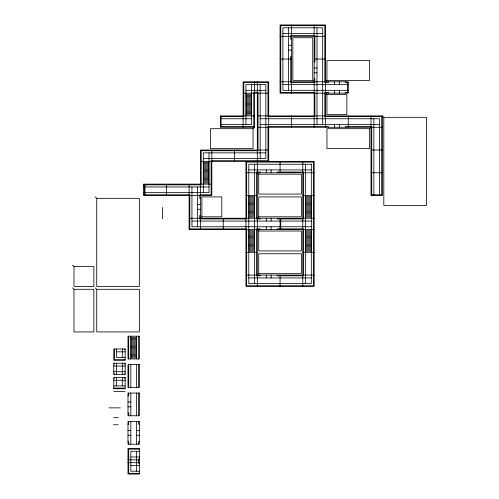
<?xml version="1.0" encoding="UTF-8"?>
<svg xmlns="http://www.w3.org/2000/svg" width="499" height="499" viewBox="0 0 499 499"><rect width="100%" height="100%" fill="white"/><g stroke="black" fill="none" stroke-linecap="round" stroke-linejoin="round"><path stroke-width="0.75" d="M253.055 128.698L253.055 148.596L210.416 148.596L210.416 128.698L253.055 128.698L254.471 127.276L254.471 81.799M325.535 81.799L326.957 80.376L369.591 80.376L369.591 60.479L326.957 60.479L326.957 80.376M200.467 218.231L201.889 216.809L221.787 216.809L221.787 196.918L201.889 196.918L201.889 216.809M257.316 218.231L258.738 216.809L301.371 216.809L301.371 196.918L258.738 196.918L258.738 216.809M369.591 128.698L369.591 148.596L326.957 148.596L326.957 128.698L369.591 128.698L371.013 127.276M257.316 275.08L258.738 273.658L301.371 273.658L301.371 253.766L258.738 253.766L258.738 273.658M282.896 33.477L322.691 33.477M280.058 36.321L325.535 36.321M291.428 39.159L290.717 39.159L290.717 35.61L314.875 35.61L314.875 61.901L314.164 61.901M288.584 45.272L291.428 45.272M288.584 50.106L291.428 50.106M291.428 56.219L290.717 56.219L290.717 82.51L314.875 82.51L314.875 78.954L314.164 78.954M280.058 59.057L291.428 59.057M314.164 59.057L325.535 59.057M314.164 68.014L317.008 68.014M314.164 72.842L317.008 72.842M312.742 80.376L292.844 80.376L292.844 37.743L312.742 37.743L312.742 80.376L314.164 81.799M280.058 81.799L348.271 81.799L348.271 93.17L280.058 93.17L280.058 24.95L325.535 24.95L325.535 127.276M348.271 82.51L345.433 82.51L345.433 81.799M282.896 84.643L348.271 84.643M245.945 90.325L265.842 90.325M348.271 90.325L282.896 90.325L282.896 27.794L322.691 27.794L322.691 124.432M348.271 92.458L345.433 92.458L345.433 93.17M243.107 93.17L268.687 93.17M245.945 94.305L251.633 94.305M326.957 94.592L346.855 94.592L346.855 114.483L326.957 114.483L326.957 94.592L325.535 93.17M245.945 95.44L251.633 95.44M245.945 96.581L251.633 96.581M245.945 97.717L251.633 97.717M245.945 98.852L251.633 98.852M245.945 99.987L251.633 99.987M245.945 101.129L251.633 101.129M245.945 102.264L251.633 102.264M245.945 103.399L251.633 103.399M245.945 104.534L251.633 104.534M245.945 105.676L251.633 105.676M245.945 106.811L251.633 106.811M245.945 107.946L251.633 107.946M245.945 109.088L251.633 109.088M245.945 110.223L251.633 110.223M245.945 111.358L251.633 111.358M245.945 112.493L251.633 112.493M245.945 113.635L251.633 113.635M245.945 114.77L251.633 114.77M254.471 115.905L220.365 115.905L220.365 127.276L254.471 127.276M257.316 115.905L382.384 115.905L383.806 117.327L383.806 205.445L426.439 205.445L426.439 117.327L383.806 117.327M220.365 116.616L243.818 116.616L243.818 82.51L267.975 82.51L267.975 116.616L314.875 116.616L314.875 92.458L280.769 92.458L280.769 25.661L324.824 25.661L324.824 82.51L328.379 82.51L328.379 81.799M220.365 118.75L251.633 118.75M260.16 118.75L379.539 118.75L379.539 195.496M220.365 124.432L251.633 124.432L251.633 84.643M260.16 124.432L379.539 124.432M220.365 126.565L253.766 126.565L253.766 92.458L258.027 92.458L258.027 150.729L201.178 150.729L201.178 184.836L143.618 184.836M257.316 127.276L382.384 127.276M268.687 150.018L200.467 150.018L200.467 229.602M371.013 150.018L382.384 150.018M265.842 152.856L203.311 152.856L203.311 192.651M203.311 158.545L265.842 158.545L265.842 84.643L245.945 84.643L245.945 124.432M200.467 161.383L314.164 161.383L314.164 286.451L245.945 286.451L245.945 161.383M203.311 162.524L208.994 162.524M203.311 163.66L208.994 163.66M203.311 164.795L208.994 164.795M203.311 165.936L208.994 165.936M203.311 167.071L208.994 167.071M203.311 168.207L208.994 168.207M203.311 169.342L208.994 169.342M248.789 169.916L311.32 169.916M203.311 170.483L208.994 170.483M203.311 171.619L208.994 171.619M203.311 172.754L208.994 172.754M245.945 172.754L314.164 172.754M371.013 172.754L382.384 172.754M203.311 173.889L208.994 173.889M258.738 174.176L301.371 174.176L301.371 194.074L258.738 194.074L258.738 174.176L257.316 172.754M203.311 175.03L208.994 175.03M203.311 176.166L208.994 176.166M203.311 177.301L208.994 177.301M203.311 178.442L208.994 178.442M203.311 179.578L208.994 179.578M203.311 180.713L208.994 180.713M203.311 181.848L208.994 181.848M203.311 182.99L208.994 182.99M211.838 184.125L143.618 184.125L143.618 195.496L211.838 195.496L211.838 150.018M143.618 186.969L208.994 186.969M143.618 192.651L208.994 192.651L208.994 152.856M143.618 194.785L189.807 194.785L189.807 228.891L246.656 228.891L246.656 285.74L313.453 285.74L313.453 162.094L246.656 162.094L246.656 218.942L199.756 218.942L199.756 215.393L200.467 215.393M371.724 194.785L381.673 194.785M245.945 195.496L257.316 195.496M302.793 195.496L314.164 195.496M248.789 196.631L254.471 196.631M305.637 196.631L311.32 196.631M248.789 197.766L254.471 197.766M305.637 197.766L311.32 197.766M96.719 198.334L139.358 198.334L139.358 286.451L96.719 286.451L96.719 198.334L95.297 196.918M200.467 198.334L199.756 198.334L199.756 194.785L211.127 194.785L211.127 160.672L267.975 160.672L267.975 126.565L328.379 126.565L328.379 127.276M248.789 198.908L254.471 198.908M305.637 198.908L311.32 198.908M248.789 200.043L254.471 200.043M305.637 200.043L311.32 200.043M248.789 201.178L254.471 201.178M305.637 201.178L311.32 201.178M248.789 202.313L254.471 202.313M305.637 202.313L311.32 202.313M248.789 203.455L254.471 203.455M305.637 203.455L311.32 203.455M197.629 204.447L200.467 204.447M248.789 204.59L254.471 204.59M305.637 204.59L311.32 204.59M248.789 205.725L254.471 205.725M305.637 205.725L311.32 205.725M248.789 206.867L254.471 206.867M305.637 206.867L311.32 206.867M248.789 208.002L254.471 208.002M305.637 208.002L311.32 208.002M248.789 209.137L254.471 209.137M305.637 209.137L311.32 209.137M197.629 209.281L200.467 209.281M248.789 210.272L254.471 210.272M305.637 210.272L311.32 210.272M248.789 211.414L254.471 211.414M305.637 211.414L311.32 211.414M248.789 212.549L254.471 212.549M305.637 212.549L311.32 212.549M248.789 213.684L254.471 213.684M305.637 213.684L311.32 213.684M248.789 214.826L254.471 214.826M305.637 214.826L311.32 214.826M248.789 215.961L254.471 215.961M305.637 215.961L311.32 215.961M248.789 217.096L254.471 217.096M305.637 217.096L311.32 217.096M189.096 218.231L314.164 218.231M191.94 221.076L311.32 221.076M311.32 226.758L191.94 226.758L191.94 186.969M314.164 229.602L189.096 229.602L189.096 184.125M248.789 230.738L254.471 230.738M305.637 230.738L311.32 230.738M258.738 231.025L301.371 231.025L301.371 250.922L258.738 250.922L258.738 231.025L257.316 229.602M248.789 231.879L254.471 231.879M305.637 231.879L311.32 231.879M248.789 233.014L254.471 233.014M305.637 233.014L311.32 233.014M248.789 234.15L254.471 234.15M305.637 234.15L311.32 234.15M248.789 235.291L254.471 235.291M305.637 235.291L311.32 235.291M248.789 236.426L254.471 236.426M305.637 236.426L311.32 236.426M248.789 237.561L254.471 237.561M305.637 237.561L311.32 237.561M248.789 238.697L254.471 238.697M305.637 238.697L311.32 238.697M248.789 239.838L254.471 239.838M305.637 239.838L311.32 239.838M248.789 240.973L254.471 240.973M305.637 240.973L311.32 240.973M248.789 242.109L254.471 242.109M305.637 242.109L311.32 242.109M248.789 243.244L254.471 243.244M305.637 243.244L311.32 243.244M248.789 244.385L254.471 244.385M305.637 244.385L311.32 244.385M248.789 245.52L254.471 245.52M305.637 245.52L311.32 245.52M248.789 246.656L254.471 246.656M305.637 246.656L311.32 246.656M248.789 247.797L254.471 247.797M305.637 247.797L311.32 247.797M248.789 248.932L254.471 248.932M305.637 248.932L311.32 248.932M248.789 250.068L254.471 250.068M305.637 250.068L311.32 250.068M248.789 251.203L254.471 251.203M305.637 251.203L311.32 251.203M245.945 252.344L257.316 252.344M302.793 252.344L314.164 252.344M73.983 266.553L93.881 266.553L93.881 286.451L73.983 286.451L73.983 266.553L72.561 265.131M245.945 275.08L314.164 275.08M248.789 277.924L311.32 277.924M73.983 289.295L93.881 289.295L93.881 331.929L73.983 331.929L73.983 289.295L72.561 287.873M96.719 289.295L139.358 289.295L139.358 331.929L96.719 331.929L96.719 289.295L95.297 287.873M130.832 337.33L136.514 337.33M130.832 338.465L136.514 338.465M130.832 339.607L136.514 339.607M130.832 340.742L136.514 340.742M130.832 341.877L136.514 341.877M130.832 343.013L136.514 343.013M130.832 344.154L136.514 344.154M130.832 345.289L136.514 345.289M130.832 346.425L136.514 346.425M130.832 347.566L136.514 347.566M130.832 348.701L136.514 348.701M125.143 349.693L124.432 349.693L124.432 348.982M130.832 349.836L136.514 349.836M130.832 350.972L136.514 350.972M116.616 351.826L125.143 351.826M130.832 352.113L136.514 352.113M130.832 353.248L136.514 353.248M130.832 354.384L136.514 354.384M130.832 355.519L136.514 355.519M130.832 356.66L136.514 356.66M125.143 357.509L116.616 357.509L116.616 348.982M130.832 357.795L136.514 357.795M125.143 359.642L114.483 359.642L114.483 348.982M113.778 363.908L114.483 363.908L114.483 363.197M125.143 363.908L124.432 363.908L124.432 363.197M113.778 366.041L125.143 366.041M113.778 371.724L125.143 371.724M113.778 373.857L114.483 373.857L114.483 374.568M125.143 373.857L124.432 373.857L124.432 374.568M113.778 378.117L114.483 378.117L114.483 377.406M125.143 378.117L124.432 378.117L124.432 377.406M113.778 380.25L125.143 380.25M113.778 385.933L125.143 385.933M113.778 388.066L125.143 388.066M113.778 391.621L125.143 391.621M127.987 395.882L128.698 395.882L128.698 393.044M127.987 401.994L130.832 401.994M127.987 406.828L130.832 406.828M108.944 407.858L120.315 407.858M127.987 412.941L128.698 412.941L128.698 415.779M113.523 417.688L118.357 417.688M127.987 424.306L128.698 424.306L128.698 421.468M139.358 424.306L138.647 424.306L138.647 421.468M113.454 424.761L118.288 424.761M127.987 430.419L130.832 430.419M136.514 430.419L139.358 430.419M127.987 435.253L130.832 435.253M136.514 435.253L139.358 435.253M127.987 441.359L128.698 441.359L128.698 444.204M139.358 441.359L138.647 441.359L138.647 444.204M139.358 449.181L128.698 449.181L128.698 473.339L139.358 473.339M139.358 451.308L130.832 451.308L130.832 471.206L139.358 471.206M130.832 456.997L139.358 456.997M139.358 459.13L138.647 459.13L138.647 463.39L139.358 463.39M127.987 459.841L139.358 459.841M127.987 462.679L139.358 462.679M130.832 465.523L139.358 465.523M382.384 115.905L382.384 195.496L371.013 195.496L371.013 115.905M381.673 195.496L381.673 116.616L324.824 116.616L324.824 92.458L328.379 92.458L328.379 93.17M373.857 118.75L373.857 195.496M371.724 195.496L371.724 126.565L345.433 126.565L345.433 127.276M348.271 115.905L348.271 127.276M347.566 82.51L347.566 92.458M339.32 81.799L339.32 84.643M339.32 90.325L339.32 93.17M339.32 124.432L339.32 127.276M334.486 81.799L334.486 84.643M334.486 90.325L334.486 93.17M334.486 124.432L334.486 127.276M317.008 27.794L317.008 124.432M314.164 24.95L314.164 127.276M305.637 164.227L305.637 283.607M302.793 161.383L302.793 286.451M291.428 24.95L291.428 93.17M291.428 115.905L291.428 127.276M288.584 27.794L288.584 90.325M280.769 218.942L280.769 228.891M280.058 161.383L280.058 172.754M280.058 218.231L280.058 229.602M280.058 275.08L280.058 286.451M277.213 172.754L277.213 172.043L303.504 172.043L303.504 218.942L277.213 218.942L277.213 218.231M277.213 229.602L277.213 228.891L303.504 228.891L303.504 275.791L277.213 275.791L277.213 275.08M271.1 169.916L271.1 172.754M271.1 218.231L271.1 221.076M271.1 226.758L271.1 229.602M271.1 275.08L271.1 277.924M268.687 161.383L268.687 81.799L243.107 81.799L243.107 127.276M266.273 169.916L266.273 172.754M266.273 218.231L266.273 221.076M266.273 226.758L266.273 229.602M266.273 275.08L266.273 277.924M260.16 84.643L260.16 158.545M260.16 172.754L260.16 172.043L256.605 172.043L256.605 218.942L260.16 218.942L260.16 218.231M260.16 229.602L260.16 228.891L256.605 228.891L256.605 275.791L260.16 275.791L260.16 275.08M257.316 81.799L257.316 286.451M254.471 164.227L254.471 283.607M234.58 150.018L234.58 161.383M223.209 218.231L223.209 229.602M221.076 116.616L221.076 126.565M197.629 186.969L197.629 226.758M166.36 184.125L166.36 195.496M162.618 207.478L162.618 218.843M144.947 184.125L144.947 195.496M144.33 184.836L144.33 194.785M138.647 336.195L138.647 358.931M138.647 364.619L138.647 387.355M138.647 393.044L138.647 415.779M136.514 336.195L136.514 358.931M136.514 364.619L136.514 387.355M136.514 393.044L136.514 415.779M136.514 421.468L136.514 444.204M136.514 451.308L136.514 471.206M130.832 336.195L130.832 358.931M130.832 364.619L130.832 387.355M130.832 393.044L130.832 415.779M130.832 421.468L130.832 444.204M128.698 336.195L128.698 358.931M128.698 364.619L128.698 387.355M122.305 348.982L122.305 357.509M122.305 363.197L122.305 374.568M122.305 377.406L122.305 385.933M116.616 363.197L116.616 374.568M116.616 377.406L116.616 385.933M311.32 164.227L248.789 164.227L248.789 283.607L311.32 283.607L311.32 164.227M139.358 336.195L127.987 336.195L127.987 358.931L139.358 358.931L139.358 336.195M125.143 348.982L113.778 348.982L113.778 360.353L125.143 360.353L125.143 348.982M125.143 363.197L113.778 363.197L113.778 374.568L125.143 374.568L125.143 363.197M139.358 364.619L127.987 364.619L127.987 387.355L139.358 387.355L139.358 364.619M125.143 377.406L113.778 377.406L113.778 388.777L125.143 388.777L125.143 377.406M139.358 393.044L127.987 393.044L127.987 415.779L139.358 415.779L139.358 393.044M139.358 421.468L127.987 421.468L127.987 444.204L139.358 444.204L139.358 421.468M139.358 448.47L127.987 448.47L127.987 474.05L139.358 474.05L139.358 448.47"/></g></svg>
